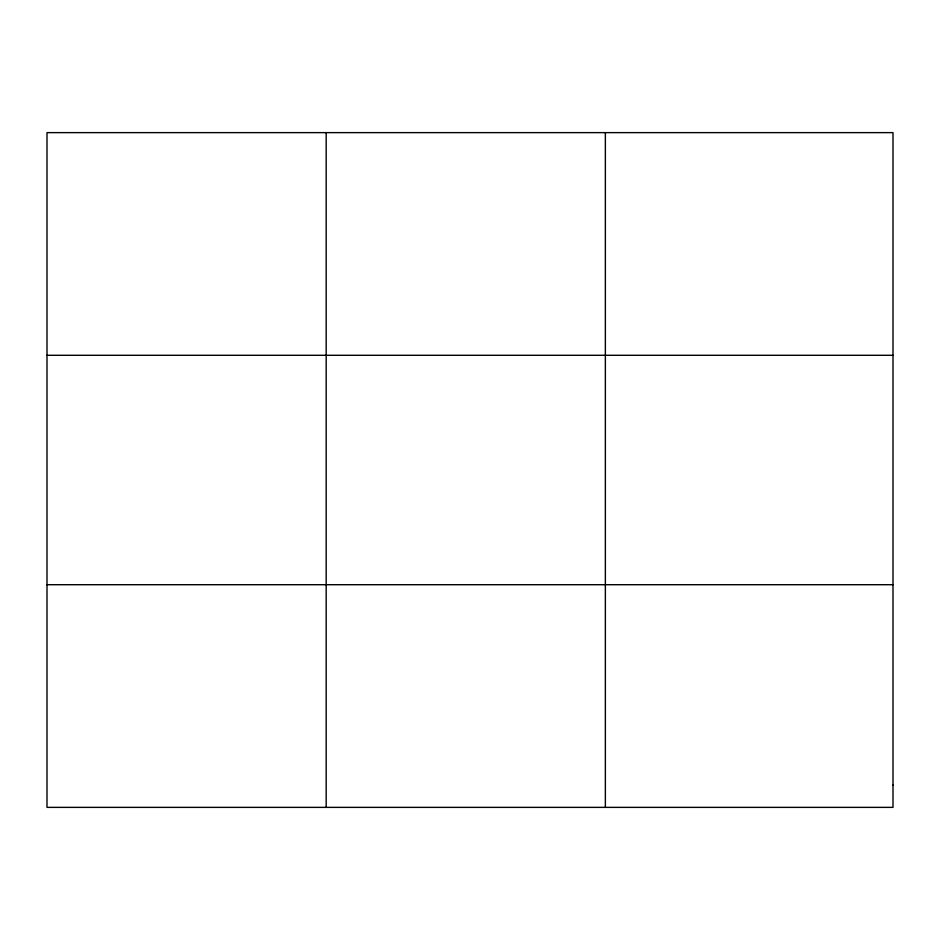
<?xml version="1.0" encoding="UTF-8"?>
<svg xmlns="http://www.w3.org/2000/svg" width="940" height="940" viewBox="0 0 940 940"><rect width="100%" height="100%" fill="white"/><g stroke="black" fill="none" stroke-linecap="round" stroke-linejoin="round"><path stroke-width="1.41" d="M326.18 132.634L326.18 807.366M605.36 132.634L605.36 807.366M47 355.296L893 355.296M47 584.704L893 584.704M893 785.1L893 807.366L47 807.366L47 132.634L893 132.634L893 785.1"/></g></svg>
